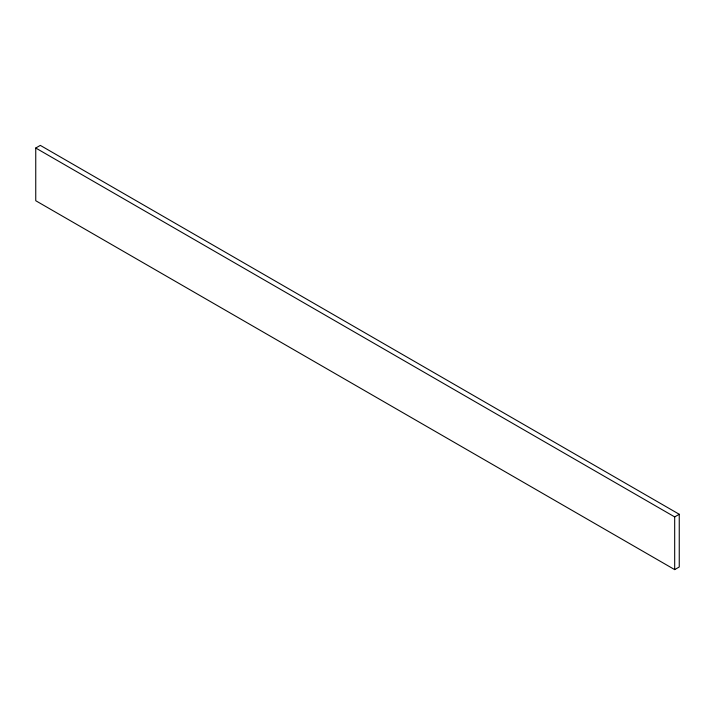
<?xml version="1.0" encoding="UTF-8"?>
<svg xmlns="http://www.w3.org/2000/svg" width="715" height="715" viewBox="0 0 715 715"><rect width="100%" height="100%" fill="white"/><g stroke="black" fill="none" stroke-linecap="round" stroke-linejoin="round"><path stroke-width="1.07" d="M35.75 148.023L40.317 145.386L679.25 514.273L679.25 566.977L674.683 569.614L35.75 200.727L35.75 148.023L674.683 516.909L679.25 514.273M674.683 516.909L674.683 569.614"/></g></svg>
